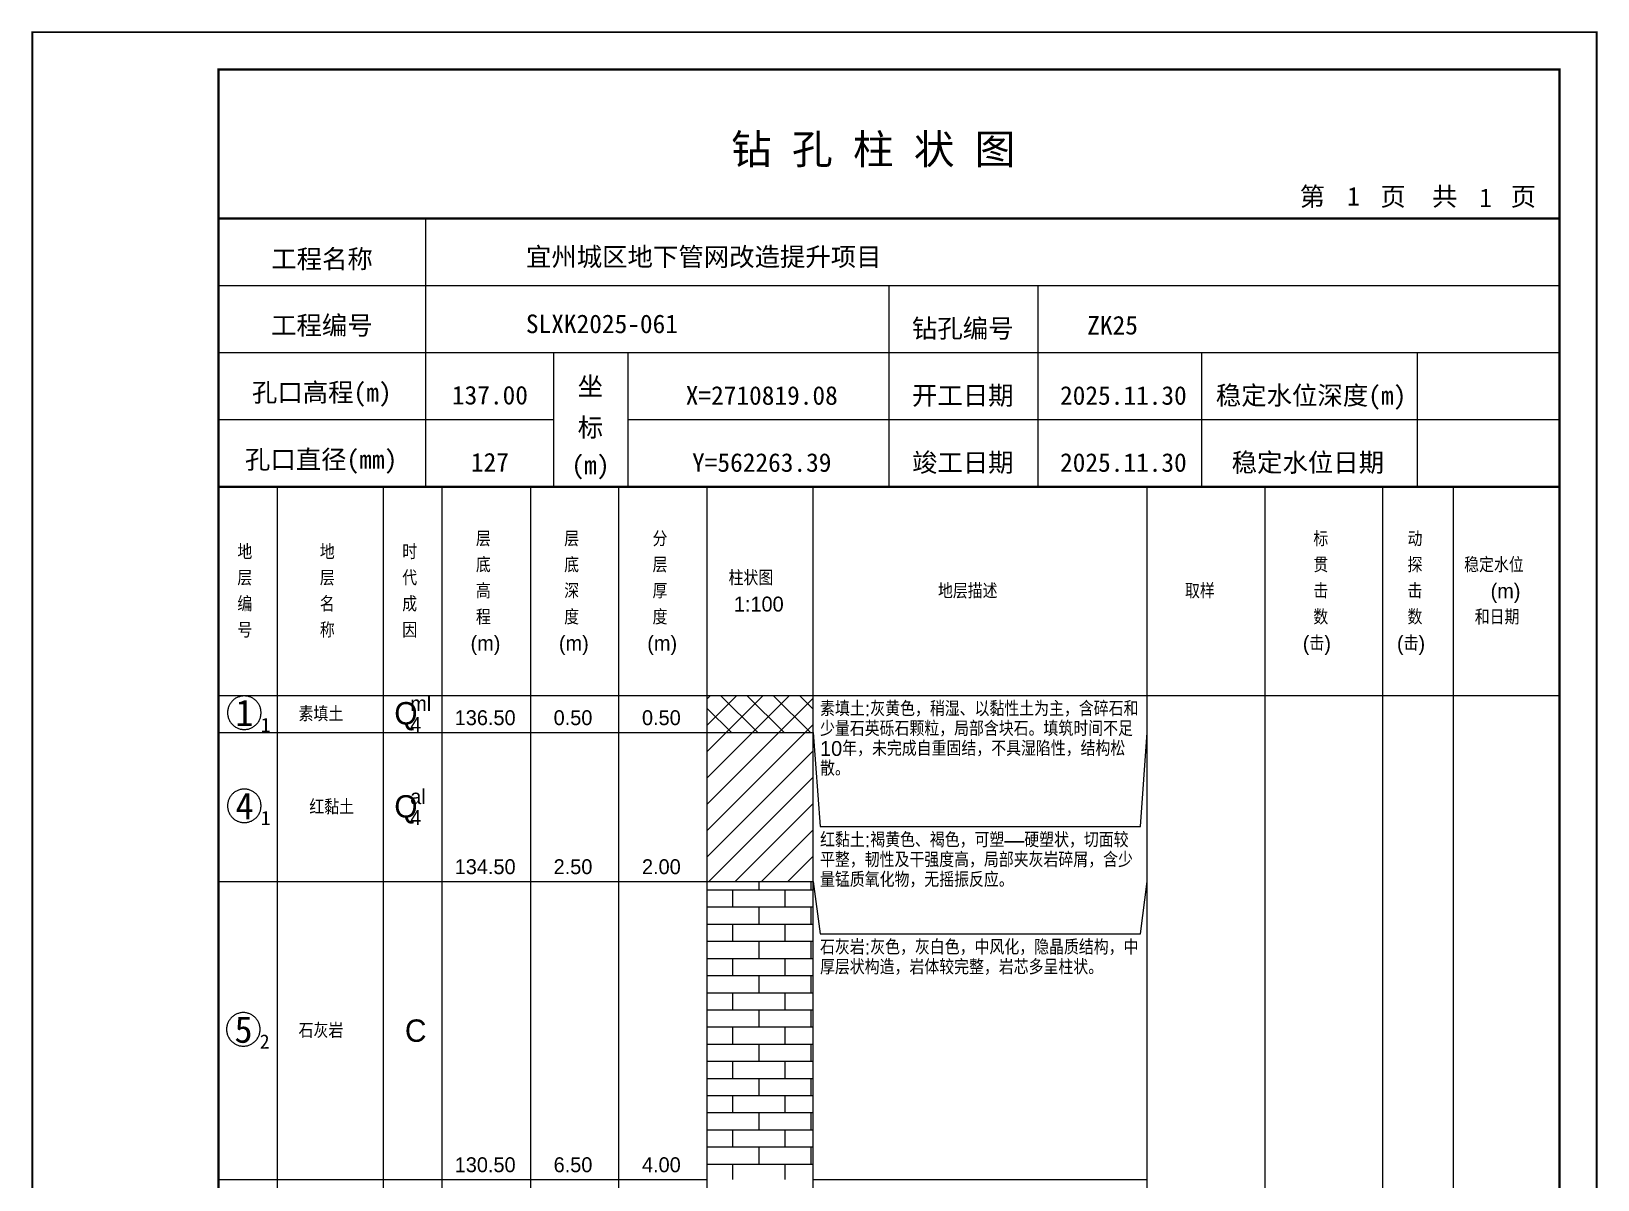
# Model space of a CAD drawing. Header units: millimetres. Extents: x 12489 to 89920, y 4630 to 4927.
# Drawn here: x 43729.3 to 43939.6, y 4772.7 to 4926.8 of the extents above; entities that cross this region are included whole.
import ezdxf
from ezdxf.enums import TextEntityAlignment as Align

# ---------------------------------------------------------------- set-up
doc = ezdxf.new("R2010")
doc.units = ezdxf.units.MM
doc.layers.add('ZZT_TC', color=7, linetype='Continuous')
doc.styles.add('成果图图块', font='', dxfattribs={"height": 2.5})
doc.styles.add('成果图模板', font='')
doc.styles.add('成果图模板标题', font='simhei.ttf')
doc.styles.add('成果图表体', font='Comfont.shx', dxfattribs={"height": 2, "bigfont": 'Hztxt12a.shx'})
doc.styles.get('成果图图块').set_extended_font_data('FangSong_GB2312')
doc.styles.get('成果图模板').set_extended_font_data('FangSong_GB2312')

# ---------------------------------------------------------------- blocks, each defined once
blk = doc.blocks.new('DCBH-1-1-1255', base_point=(0.3, -0.11))
at = {"layer": 'ZZT_TC', "color": 7}
blk.add_polyline3d([(-0.19, 2.31, 0), (-0.3, 2.31, 0), (-0.41, 2.3, 0), (-0.52, 2.29, 0), (-0.63, 2.27, 0), (-0.73, 2.24, 0), (-0.84, 2.21, 0), (-0.95, 2.18, 0), (-1.05, 2.14, 0), (-1.15, 2.09, 0), (-1.25, 2.04, 0), (-1.35, 1.99, 0), (-1.44, 1.93, 0), (-1.53, 1.87, 0), (-1.62, 1.8, 0), (-1.7, 1.73, 0), (-1.78, 1.65, 0), (-1.86, 1.57, 0), (-1.93, 1.49, 0), (-2, 1.4, 0), (-2.06, 1.31, 0), (-2.12, 1.22, 0), (-2.17, 1.12, 0), (-2.22, 1.02, 0), (-2.27, 0.92, 0), (-2.31, 0.82, 0), (-2.34, 0.71, 0), (-2.37, 0.61, 0), (-2.4, 0.5, 0), (-2.41, 0.39, 0), (-2.43, 0.28, 0), (-2.44, 0.17, 0), (-2.44, 0.06, 0), (-2.44, -0.05, 0), (-2.43, -0.16, 0), (-2.41, -0.27, 0), (-2.4, -0.38, 0), (-2.37, -0.49, 0), (-2.34, -0.6, 0), (-2.31, -0.7, 0), (-2.27, -0.8, 0), (-2.22, -0.9, 0), (-2.17, -1, 0), (-2.12, -1.1, 0), (-2.06, -1.19, 0), (-2, -1.28, 0), (-1.93, -1.37, 0), (-1.86, -1.45, 0), (-1.78, -1.53, 0), (-1.7, -1.61, 0), (-1.62, -1.68, 0), (-1.53, -1.75, 0), (-1.44, -1.81, 0), (-1.35, -1.87, 0), (-1.25, -1.93, 0), (-1.15, -1.98, 0), (-1.05, -2.02, 0), (-0.95, -2.06, 0), (-0.84, -2.1, 0), (-0.73, -2.13, 0), (-0.63, -2.15, 0), (-0.52, -2.17, 0), (-0.41, -2.18, 0), (-0.3, -2.19, 0), (-0.19, -2.19, 0), (-0.08, -2.19, 0), (0.03, -2.18, 0), (0.14, -2.17, 0), (0.25, -2.15, 0), (0.36, -2.13, 0), (0.47, -2.1, 0), (0.57, -2.06, 0), (0.67, -2.02, 0), (0.77, -1.98, 0), (0.87, -1.93, 0), (0.97, -1.87, 0), (1.06, -1.81, 0), (1.15, -1.75, 0), (1.24, -1.68, 0), (1.32, -1.61, 0), (1.4, -1.53, 0), (1.48, -1.45, 0), (1.55, -1.37, 0), (1.62, -1.28, 0), (1.68, -1.19, 0), (1.74, -1.1, 0), (1.8, -1, 0), (1.85, -0.9, 0), (1.89, -0.8, 0), (1.93, -0.7, 0), (1.97, -0.6, 0), (2, -0.49, 0), (2.02, -0.38, 0), (2.04, -0.27, 0), (2.05, -0.16, 0), (2.06, -0.05, 0), (2.06, 0.06, 0), (2.06, 0.17, 0), (2.05, 0.28, 0), (2.04, 0.39, 0), (2.02, 0.5, 0), (2, 0.61, 0), (1.97, 0.71, 0), (1.93, 0.82, 0), (1.89, 0.92, 0), (1.85, 1.02, 0), (1.8, 1.12, 0), (1.74, 1.22, 0), (1.68, 1.31, 0), (1.62, 1.4, 0), (1.55, 1.49, 0), (1.48, 1.57, 0), (1.4, 1.65, 0), (1.32, 1.73, 0), (1.24, 1.8, 0), (1.15, 1.87, 0), (1.06, 1.93, 0), (0.97, 1.99, 0), (0.87, 2.04, 0), (0.77, 2.09, 0), (0.67, 2.14, 0), (0.57, 2.18, 0), (0.47, 2.21, 0), (0.36, 2.24, 0), (0.25, 2.27, 0), (0.14, 2.29, 0), (0.03, 2.3, 0), (-0.08, 2.31, 0), (-0.19, 2.31, 0)], dxfattribs=at)
at = {"style": '成果图图块'}
blk.add_text('1', height=3.57, dxfattribs=at).set_placement((-0.16, -1.74), align=Align.CENTER)
blk.add_text('1', height=1.91, dxfattribs=at).set_placement((2.03, -2.53))
blk = doc.blocks.new('DCBH-1-1-1256', base_point=(0.3, -0.11))
at = {"layer": 'ZZT_TC', "color": 7}
blk.add_polyline3d([(-0.19, 2.31, 0), (-0.3, 2.31, 0), (-0.41, 2.3, 0), (-0.52, 2.29, 0), (-0.63, 2.27, 0), (-0.73, 2.24, 0), (-0.84, 2.21, 0), (-0.95, 2.18, 0), (-1.05, 2.14, 0), (-1.15, 2.09, 0), (-1.25, 2.04, 0), (-1.35, 1.99, 0), (-1.44, 1.93, 0), (-1.53, 1.87, 0), (-1.62, 1.8, 0), (-1.7, 1.73, 0), (-1.78, 1.65, 0), (-1.86, 1.57, 0), (-1.93, 1.49, 0), (-2, 1.4, 0), (-2.06, 1.31, 0), (-2.12, 1.22, 0), (-2.17, 1.12, 0), (-2.22, 1.02, 0), (-2.27, 0.92, 0), (-2.31, 0.82, 0), (-2.34, 0.71, 0), (-2.37, 0.61, 0), (-2.4, 0.5, 0), (-2.41, 0.39, 0), (-2.43, 0.28, 0), (-2.44, 0.17, 0), (-2.44, 0.06, 0), (-2.44, -0.05, 0), (-2.43, -0.16, 0), (-2.41, -0.27, 0), (-2.4, -0.38, 0), (-2.37, -0.49, 0), (-2.34, -0.6, 0), (-2.31, -0.7, 0), (-2.27, -0.8, 0), (-2.22, -0.9, 0), (-2.17, -1, 0), (-2.12, -1.1, 0), (-2.06, -1.19, 0), (-2, -1.28, 0), (-1.93, -1.37, 0), (-1.86, -1.45, 0), (-1.78, -1.53, 0), (-1.7, -1.61, 0), (-1.62, -1.68, 0), (-1.53, -1.75, 0), (-1.44, -1.81, 0), (-1.35, -1.87, 0), (-1.25, -1.93, 0), (-1.15, -1.98, 0), (-1.05, -2.02, 0), (-0.95, -2.06, 0), (-0.84, -2.1, 0), (-0.73, -2.13, 0), (-0.63, -2.15, 0), (-0.52, -2.17, 0), (-0.41, -2.18, 0), (-0.3, -2.19, 0), (-0.19, -2.19, 0), (-0.08, -2.19, 0), (0.03, -2.18, 0), (0.14, -2.17, 0), (0.25, -2.15, 0), (0.36, -2.13, 0), (0.47, -2.1, 0), (0.57, -2.06, 0), (0.67, -2.02, 0), (0.77, -1.98, 0), (0.87, -1.93, 0), (0.97, -1.87, 0), (1.06, -1.81, 0), (1.15, -1.75, 0), (1.24, -1.68, 0), (1.32, -1.61, 0), (1.4, -1.53, 0), (1.48, -1.45, 0), (1.55, -1.37, 0), (1.62, -1.28, 0), (1.68, -1.19, 0), (1.74, -1.1, 0), (1.8, -1, 0), (1.85, -0.9, 0), (1.89, -0.8, 0), (1.93, -0.7, 0), (1.97, -0.6, 0), (2, -0.49, 0), (2.02, -0.38, 0), (2.04, -0.27, 0), (2.05, -0.16, 0), (2.06, -0.05, 0), (2.06, 0.06, 0), (2.06, 0.17, 0), (2.05, 0.28, 0), (2.04, 0.39, 0), (2.02, 0.5, 0), (2, 0.61, 0), (1.97, 0.71, 0), (1.93, 0.82, 0), (1.89, 0.92, 0), (1.85, 1.02, 0), (1.8, 1.12, 0), (1.74, 1.22, 0), (1.68, 1.31, 0), (1.62, 1.4, 0), (1.55, 1.49, 0), (1.48, 1.57, 0), (1.4, 1.65, 0), (1.32, 1.73, 0), (1.24, 1.8, 0), (1.15, 1.87, 0), (1.06, 1.93, 0), (0.97, 1.99, 0), (0.87, 2.04, 0), (0.77, 2.09, 0), (0.67, 2.14, 0), (0.57, 2.18, 0), (0.47, 2.21, 0), (0.36, 2.24, 0), (0.25, 2.27, 0), (0.14, 2.29, 0), (0.03, 2.3, 0), (-0.08, 2.31, 0), (-0.19, 2.31, 0)], dxfattribs=at)
at = {"style": '成果图图块'}
blk.add_text('4', height=3.57, dxfattribs=at).set_placement((-0.16, -1.74), align=Align.CENTER)
blk.add_text('1', height=1.91, dxfattribs=at).set_placement((2.03, -2.53))
blk = doc.blocks.new('DCBH-1-1-1257', base_point=(0.43, -0.11))
at = {"layer": 'ZZT_TC', "color": 7}
blk.add_polyline3d([(-0.19, 2.31, 0), (-0.3, 2.31, 0), (-0.41, 2.3, 0), (-0.52, 2.29, 0), (-0.63, 2.27, 0), (-0.73, 2.24, 0), (-0.84, 2.21, 0), (-0.95, 2.18, 0), (-1.05, 2.14, 0), (-1.15, 2.09, 0), (-1.25, 2.04, 0), (-1.35, 1.99, 0), (-1.44, 1.93, 0), (-1.53, 1.87, 0), (-1.62, 1.8, 0), (-1.7, 1.73, 0), (-1.78, 1.65, 0), (-1.86, 1.57, 0), (-1.93, 1.49, 0), (-2, 1.4, 0), (-2.06, 1.31, 0), (-2.12, 1.22, 0), (-2.17, 1.12, 0), (-2.22, 1.02, 0), (-2.27, 0.92, 0), (-2.31, 0.82, 0), (-2.34, 0.71, 0), (-2.37, 0.61, 0), (-2.4, 0.5, 0), (-2.41, 0.39, 0), (-2.43, 0.28, 0), (-2.44, 0.17, 0), (-2.44, 0.06, 0), (-2.44, -0.05, 0), (-2.43, -0.16, 0), (-2.41, -0.27, 0), (-2.4, -0.38, 0), (-2.37, -0.49, 0), (-2.34, -0.6, 0), (-2.31, -0.7, 0), (-2.27, -0.8, 0), (-2.22, -0.9, 0), (-2.17, -1, 0), (-2.12, -1.1, 0), (-2.06, -1.19, 0), (-2, -1.28, 0), (-1.93, -1.37, 0), (-1.86, -1.45, 0), (-1.78, -1.53, 0), (-1.7, -1.61, 0), (-1.62, -1.68, 0), (-1.53, -1.75, 0), (-1.44, -1.81, 0), (-1.35, -1.87, 0), (-1.25, -1.93, 0), (-1.15, -1.98, 0), (-1.05, -2.02, 0), (-0.95, -2.06, 0), (-0.84, -2.1, 0), (-0.73, -2.13, 0), (-0.63, -2.15, 0), (-0.52, -2.17, 0), (-0.41, -2.18, 0), (-0.3, -2.19, 0), (-0.19, -2.19, 0), (-0.08, -2.19, 0), (0.03, -2.18, 0), (0.14, -2.17, 0), (0.25, -2.15, 0), (0.36, -2.13, 0), (0.47, -2.1, 0), (0.57, -2.06, 0), (0.67, -2.02, 0), (0.77, -1.98, 0), (0.87, -1.93, 0), (0.97, -1.87, 0), (1.06, -1.81, 0), (1.15, -1.75, 0), (1.24, -1.68, 0), (1.32, -1.61, 0), (1.4, -1.53, 0), (1.48, -1.45, 0), (1.55, -1.37, 0), (1.62, -1.28, 0), (1.68, -1.19, 0), (1.74, -1.1, 0), (1.8, -1, 0), (1.85, -0.9, 0), (1.89, -0.8, 0), (1.93, -0.7, 0), (1.97, -0.6, 0), (2, -0.49, 0), (2.02, -0.38, 0), (2.04, -0.27, 0), (2.05, -0.16, 0), (2.06, -0.05, 0), (2.06, 0.06, 0), (2.06, 0.17, 0), (2.05, 0.28, 0), (2.04, 0.39, 0), (2.02, 0.5, 0), (2, 0.61, 0), (1.97, 0.71, 0), (1.93, 0.82, 0), (1.89, 0.92, 0), (1.85, 1.02, 0), (1.8, 1.12, 0), (1.74, 1.22, 0), (1.68, 1.31, 0), (1.62, 1.4, 0), (1.55, 1.49, 0), (1.48, 1.57, 0), (1.4, 1.65, 0), (1.32, 1.73, 0), (1.24, 1.8, 0), (1.15, 1.87, 0), (1.06, 1.93, 0), (0.97, 1.99, 0), (0.87, 2.04, 0), (0.77, 2.09, 0), (0.67, 2.14, 0), (0.57, 2.18, 0), (0.47, 2.21, 0), (0.36, 2.24, 0), (0.25, 2.27, 0), (0.14, 2.29, 0), (0.03, 2.3, 0), (-0.08, 2.31, 0), (-0.19, 2.31, 0)], dxfattribs=at)
at = {"style": '成果图图块'}
blk.add_text('5', height=3.57, dxfattribs=at).set_placement((-0.16, -1.74), align=Align.CENTER)
blk.add_text('2', height=1.91, dxfattribs=at).set_placement((2.03, -2.53))
blk = doc.blocks.new('钻孔柱状图路桥昇龙制图梁世成校核莫家里.dwg143', base_point=(25, 236))
for p, q in [((52.82, 236), (52.82, 272)), ((25, 263), (205, 263)), ((115, 236), (115, 263)), ((135, 236), (135, 263)), ((25, 254), (205, 254)), ((70, 236), (70, 254)), ((80, 236), (80, 254)), ((157, 236), (157, 254)), ((185.95, 236), (185.95, 254)), ((25, 245), (70, 245)), ((80, 245), (205, 245))]:
    blk.add_line(p, q)
for points, const_width in [([(0, 0), (210, 0), (210, 297), (0, 297)], 0.25), ([(25, 5), (205, 5), (205, 292), (25, 292)], 0.3)]:
    blk.add_lwpolyline(points, close=True, dxfattribs=dict(const_width=const_width))
at = {"const_width": 0.3}
for points in [[(25, 272), (205, 272)], [(25, 236), (205, 236)]]:
    blk.add_lwpolyline(points, dxfattribs=at)
for s, height, style, p in [('钻 孔 柱 状 图', 4, '成果图模板标题', (93.8, 279.31)), ('第', 2.5, '成果图模板', (170.12, 273.7)), ('页', 2.5, '成果图模板', (180.96, 273.7)), ('共', 2.5, '成果图模板', (187.88, 273.7)), ('页', 2.5, '成果图模板', (198.44, 273.7)), ('工程名称', 2.5, '成果图模板', (32.07, 265.32)), ('宜州城区地下管网改造提升项目', 2.5, '成果图模板', (66.26, 265.61)), ('工程编号', 2.5, '成果图模板', (32.05, 256.41)), ('SLXK2025-061', 2.5, '成果图模板', (66.26, 256.61)), ('钻孔编号', 2.5, '成果图模板', (118.08, 256)), ('ZK25', 2.5, '成果图模板', (141.61, 256.43)), ('孔口高程(m)', 2.5, '成果图模板', (29.48, 247.41)), ('坐', 2.5, '成果图模板', (73.21, 248.24)), ('开工日期', 2.5, '成果图模板', (118.08, 247)), ('稳定水位深度(m)', 2.5, '成果图模板', (158.86, 247)), ('标', 2.5, '成果图模板', (73.21, 242.7)), ('孔口直径(mm)', 2.5, '成果图模板', (28.54, 238.41)), ('(m) ', 2.5, '成果图模板', (72.38, 237.65)), ('竣工日期', 2.5, '成果图模板', (118.08, 238)), ('稳定水位日期', 2.5, '成果图模板', (160.99, 238))]:
    blk.add_text(s, height=height, dxfattribs=dict(style=style)).set_placement(p)
at = {"style": '成果图模板'}
for s, p in [('1', (177.35, 273.74)), ('1', (195.08, 273.53)), ('137.00', (61.43, 247.04)), ('X=2710819.08', (97.92, 247)), ('2025.11.30', (146.46, 247)), ('127', (61.43, 238.04)), ('Y=562263.39', (97.92, 238)), ('2025.11.30', (146.46, 238))]:
    blk.add_text(s, height=2.5, dxfattribs=at).set_placement(p, align=Align.CENTER)

msp = doc.modelspace()

# ---------------------------------------------------------------- hatches: boundary and pattern name
at = {"linetype": 'Continuous'}
h = msp.add_hatch(dxfattribs=at)
h.set_pattern_fill('GKSTT', scale=0.5, style=0, pattern_type=2)
h.set_pattern_definition([(45, (0, 0), (-1.76776695, 1.76776695), []), (135, (0, 0), (-1.76776695, -1.76776695), [])])
h.paths.add_polyline_path([(43820.06, 4832.71), (43834.29, 4832.71), (43834.29, 4837.71), (43820.06, 4837.71)])
h = msp.add_hatch(dxfattribs=at)
h.set_pattern_fill('GKNXT', scale=0.5, style=0, pattern_type=2)
h.set_pattern_definition([(45, (0, 0), (-1.76776695, 1.76776695), [])])
h.paths.add_polyline_path([(43820.06, 4812.71), (43834.29, 4812.71), (43834.29, 4832.71), (43820.06, 4832.71)])
h = msp.add_hatch(dxfattribs=at)
h.set_pattern_fill('GKSHY', scale=0.5, style=0, pattern_type=2)
h.set_pattern_definition([(0, (0, 0), (0, 2.3), []), (90, (0, 0), (-3.5, 2.3), [2.3, -2.3])])
h.paths.add_polyline_path([(43820.06, 4772.71), (43834.29, 4772.71), (43834.29, 4812.71), (43820.06, 4812.71)])

# ---------------------------------------------------------------- linework, layer by layer
at = {"color": 0}
for p, q in [((43754.45, 4837.71), (43762.35, 4837.71)), ((43754.45, 4832.71), (43754.45, 4837.71)), ((43762.35, 4832.71), (43762.35, 4837.71)), ((43754.45, 4832.71), (43762.35, 4832.71)), ((43754.45, 4832.71), (43762.35, 4832.71)), ((43754.45, 4812.71), (43754.45, 4832.71)), ((43762.35, 4812.71), (43762.35, 4832.71)), ((43754.45, 4812.71), (43762.35, 4812.71)), ((43754.45, 4812.71), (43762.35, 4812.71)), ((43754.45, 4772.71), (43754.45, 4812.71)), ((43762.35, 4772.71), (43762.35, 4812.71)), ((43754.45, 4772.71), (43762.35, 4772.71))]:
    msp.add_line(p, q, dxfattribs=at)
for points in [[(43754.45, 4865.71), (43762.35, 4865.71)], [(43754.45, 4837.71), (43754.45, 4865.71)], [(43762.35, 4837.71), (43762.35, 4865.71)], [(43762.35, 4865.71), (43776.58, 4865.71)], [(43762.35, 4837.71), (43762.35, 4865.71)], [(43776.58, 4837.71), (43776.58, 4865.71)], [(43776.58, 4865.71), (43784.49, 4865.71)], [(43776.58, 4837.71), (43776.58, 4865.71)], [(43784.49, 4837.71), (43784.49, 4865.71)], [(43784.49, 4865.71), (43796.35, 4865.71)], [(43784.49, 4837.71), (43784.49, 4865.71)], [(43796.35, 4837.71), (43796.35, 4865.71)], [(43796.35, 4865.71), (43808.2, 4865.71)], [(43796.35, 4837.71), (43796.35, 4865.71)], [(43808.2, 4837.71), (43808.2, 4865.71)], [(43808.2, 4865.71), (43820.06, 4865.71)], [(43808.2, 4837.71), (43808.2, 4865.71)], [(43820.06, 4837.71), (43820.06, 4865.71)], [(43820.06, 4865.71), (43834.29, 4865.71)], [(43820.06, 4837.71), (43820.06, 4865.71)], [(43834.29, 4837.71), (43834.29, 4865.71)], [(43834.29, 4865.71), (43879.11, 4865.71)], [(43834.29, 4837.71), (43834.29, 4865.71)], [(43879.11, 4837.71), (43879.11, 4865.71)], [(43879.11, 4865.71), (43894.92, 4865.71)], [(43879.11, 4837.71), (43879.11, 4865.71)], [(43894.92, 4837.71), (43894.92, 4865.71)], [(43894.92, 4865.71), (43910.73, 4865.71)], [(43894.92, 4837.71), (43894.92, 4865.71)], [(43910.73, 4837.71), (43910.73, 4865.71)], [(43910.73, 4865.71), (43920.22, 4865.71)], [(43910.73, 4837.71), (43910.73, 4865.71)], [(43920.22, 4837.71), (43920.22, 4865.71)], [(43920.22, 4865.71), (43934.45, 4865.71)], [(43920.22, 4837.71), (43920.22, 4865.71)], [(43934.45, 4837.71), (43934.45, 4865.71)], [(43754.45, 4837.71), (43762.35, 4837.71)], [(43754.45, 4643.71), (43754.45, 4837.71)], [(43754.45, 4837.71), (43762.35, 4837.71)], [(43762.35, 4643.71), (43762.35, 4837.71)], [(43762.35, 4837.71), (43776.58, 4837.71)], [(43762.35, 4643.71), (43762.35, 4837.71)], [(43762.35, 4837.71), (43776.58, 4837.71)], [(43762.35, 4837.71), (43776.58, 4837.71)], [(43762.35, 4832.71), (43762.35, 4837.71)], [(43776.58, 4643.71), (43776.58, 4837.71)], [(43776.58, 4832.71), (43776.58, 4837.71)], [(43776.58, 4837.71), (43784.49, 4837.71)], [(43776.58, 4643.71), (43776.58, 4837.71)], [(43776.58, 4837.71), (43784.49, 4837.71)], [(43776.58, 4837.71), (43784.49, 4837.71)], [(43776.58, 4832.71), (43776.58, 4837.71)], [(43784.49, 4643.71), (43784.49, 4837.71)], [(43784.49, 4832.71), (43784.49, 4837.71)], [(43784.49, 4837.71), (43796.35, 4837.71)], [(43784.49, 4643.71), (43784.49, 4837.71)], [(43784.49, 4837.71), (43796.35, 4837.71)], [(43784.49, 4837.71), (43796.35, 4837.71)], [(43784.49, 4832.71), (43784.49, 4837.71)], [(43796.35, 4643.71), (43796.35, 4837.71)], [(43796.35, 4832.71), (43796.35, 4837.71)], [(43796.35, 4837.71), (43808.2, 4837.71)], [(43796.35, 4643.71), (43796.35, 4837.71)], [(43796.35, 4837.71), (43808.2, 4837.71)], [(43796.35, 4837.71), (43808.2, 4837.71)], [(43796.35, 4832.71), (43796.35, 4837.71)], [(43808.2, 4643.71), (43808.2, 4837.71)], [(43808.2, 4832.71), (43808.2, 4837.71)], [(43808.2, 4837.71), (43820.06, 4837.71)], [(43808.2, 4643.71), (43808.2, 4837.71)], [(43808.2, 4837.71), (43820.06, 4837.71)], [(43808.2, 4837.71), (43820.06, 4837.71)], [(43808.2, 4832.71), (43808.2, 4837.71)], [(43820.06, 4643.71), (43820.06, 4837.71)], [(43820.06, 4832.71), (43820.06, 4837.71)], [(43820.06, 4837.71), (43834.29, 4837.71)], [(43820.06, 4643.71), (43820.06, 4837.71)], [(43820.06, 4837.71), (43834.29, 4837.71)], [(43834.29, 4643.71), (43834.29, 4837.71)], [(43834.29, 4837.71), (43879.11, 4837.71)], [(43834.29, 4643.71), (43834.29, 4837.71)], [(43834.29, 4837.71), (43879.11, 4837.71)], [(43834.29, 4832.71), (43834.29, 4837.71)], [(43879.11, 4643.71), (43879.11, 4837.71)], [(43879.11, 4832.71), (43879.11, 4837.71)], [(43879.11, 4837.71), (43894.92, 4837.71)], [(43879.11, 4643.71), (43879.11, 4837.71)], [(43879.11, 4837.71), (43894.92, 4837.71)], [(43894.92, 4643.71), (43894.92, 4837.71)], [(43894.92, 4837.71), (43910.73, 4837.71)], [(43894.92, 4643.71), (43894.92, 4837.71)], [(43894.92, 4837.71), (43910.73, 4837.71)], [(43910.73, 4643.71), (43910.73, 4837.71)], [(43910.73, 4837.71), (43920.22, 4837.71)], [(43910.73, 4643.71), (43910.73, 4837.71)], [(43910.73, 4837.71), (43920.22, 4837.71)], [(43920.22, 4643.71), (43920.22, 4837.71)], [(43920.22, 4837.71), (43934.45, 4837.71)], [(43920.22, 4643.71), (43920.22, 4837.71)], [(43920.22, 4837.71), (43934.45, 4837.71)], [(43934.45, 4643.71), (43934.45, 4837.71)], [(43762.35, 4832.71), (43776.58, 4832.71)], [(43762.35, 4832.71), (43776.58, 4832.71)], [(43762.35, 4812.71), (43762.35, 4832.71)], [(43776.58, 4812.71), (43776.58, 4832.71)], [(43776.58, 4832.71), (43784.49, 4832.71)], [(43776.58, 4832.71), (43784.49, 4832.71)], [(43776.58, 4812.71), (43776.58, 4832.71)], [(43784.49, 4812.71), (43784.49, 4832.71)], [(43784.49, 4832.71), (43796.35, 4832.71)], [(43784.49, 4832.71), (43796.35, 4832.71)], [(43784.49, 4812.71), (43784.49, 4832.71)], [(43796.35, 4812.71), (43796.35, 4832.71)], [(43796.35, 4832.71), (43808.2, 4832.71)], [(43796.35, 4832.71), (43808.2, 4832.71)], [(43796.35, 4812.71), (43796.35, 4832.71)], [(43808.2, 4812.71), (43808.2, 4832.71)], [(43808.2, 4832.71), (43820.06, 4832.71)], [(43808.2, 4832.71), (43820.06, 4832.71)], [(43808.2, 4812.71), (43808.2, 4832.71)], [(43820.06, 4812.71), (43820.06, 4832.71)], [(43834.29, 4832.71), (43835.19, 4820.11)], [(43834.29, 4812.71), (43834.29, 4832.71)], [(43878.22, 4820.11), (43879.11, 4832.71)], [(43879.11, 4812.71), (43879.11, 4832.71)], [(43835.19, 4820.11), (43878.22, 4820.11)], [(43762.35, 4812.71), (43776.58, 4812.71)], [(43762.35, 4812.71), (43776.58, 4812.71)], [(43762.35, 4772.71), (43762.35, 4812.71)], [(43776.58, 4772.71), (43776.58, 4812.71)], [(43776.58, 4812.71), (43784.49, 4812.71)], [(43776.58, 4812.71), (43784.49, 4812.71)], [(43776.58, 4772.71), (43776.58, 4812.71)], [(43784.49, 4772.71), (43784.49, 4812.71)], [(43784.49, 4812.71), (43796.35, 4812.71)], [(43784.49, 4812.71), (43796.35, 4812.71)], [(43784.49, 4772.71), (43784.49, 4812.71)], [(43796.35, 4772.71), (43796.35, 4812.71)], [(43796.35, 4812.71), (43808.2, 4812.71)], [(43796.35, 4812.71), (43808.2, 4812.71)], [(43796.35, 4772.71), (43796.35, 4812.71)], [(43808.2, 4772.71), (43808.2, 4812.71)], [(43808.2, 4812.71), (43820.06, 4812.71)], [(43808.2, 4812.71), (43820.06, 4812.71)], [(43808.2, 4772.71), (43808.2, 4812.71)], [(43820.06, 4772.71), (43820.06, 4812.71)], [(43834.29, 4812.71), (43835.19, 4805.71)], [(43834.29, 4772.71), (43834.29, 4812.71)], [(43878.22, 4805.71), (43879.11, 4812.71)], [(43879.11, 4772.71), (43879.11, 4812.71)], [(43835.19, 4805.71), (43878.22, 4805.71)], [(43762.35, 4772.71), (43776.58, 4772.71)], [(43776.58, 4772.71), (43784.49, 4772.71)], [(43784.49, 4772.71), (43796.35, 4772.71)], [(43796.35, 4772.71), (43808.2, 4772.71)], [(43808.2, 4772.71), (43820.06, 4772.71)], [(43834.29, 4772.71), (43879.11, 4772.71)]]:
    msp.add_lwpolyline(points, dxfattribs=at)
at = {"color": 7, "flags": 128}
for points in [[(43820.06, 4832.71), (43834.29, 4832.71)], [(43820.06, 4812.71), (43834.29, 4812.71)]]:
    msp.add_lwpolyline(points, dxfattribs=at)

# ---------------------------------------------------------------- block references
for name, p in [('钻孔柱状图路桥昇龙制图梁世成校核莫家里.dwg143', (43754.45, 4865.71)), ('DCBH-1-1-1255', (43758.4, 4835.21)), ('DCBH-1-1-1256', (43758.4, 4822.71)), ('DCBH-1-1-1257', (43758.4, 4792.71))]:
    msp.add_blockref(name, p)

# ---------------------------------------------------------------- texts
at = {"color": 0, "style": '成果图表体'}
for s, height, p in [('层', 2, (43789, 4857.71)), ('层', 2, (43800.85, 4857.71)), ('分', 2, (43812.71, 4857.71)), ('标', 2, (43901.41, 4857.71)), ('动', 2, (43914.05, 4857.71)), ('地', 2, (43756.98, 4855.96)), ('地', 2, (43768.05, 4855.96)), ('时', 2, (43779.11, 4855.96)), ('底', 2, (43789, 4854.21)), ('底', 2, (43800.85, 4854.21)), ('层', 2, (43812.71, 4854.21)), ('贯', 2, (43901.41, 4854.21)), ('探', 2, (43914.05, 4854.21)), ('稳定水位', 2, (43921.65, 4854.21)), ('层', 2, (43756.98, 4852.46)), ('层', 2, (43768.05, 4852.46)), ('代', 2, (43779.11, 4852.46)), ('高', 2, (43789, 4850.71)), ('深', 2, (43800.85, 4850.71)), ('厚', 2, (43812.71, 4850.71)), ('柱状图', 2, (43822.91, 4852.46)), ('地层描述', 2, (43851.02, 4850.71)), ('取样', 2, (43884.18, 4850.71)), ('击', 2, (43901.41, 4850.71)), ('击', 2, (43914.05, 4850.71)), ('(m)', 2, (43925.2, 4850.71)), ('编', 2, (43756.98, 4848.96)), ('名', 2, (43768.05, 4848.96)), ('成', 2, (43779.11, 4848.96)), ('1:100', 2, (43823.62, 4848.96)), ('程', 2, (43789, 4847.21)), ('度', 2, (43800.85, 4847.21)), ('度', 2, (43812.71, 4847.21)), ('数', 2, (43901.41, 4847.21)), ('数', 2, (43914.05, 4847.21)), ('和日期', 2, (43923.07, 4847.21)), ('号', 2, (43756.98, 4845.46)), ('称', 2, (43768.05, 4845.46)), ('因', 2, (43779.11, 4845.46)), ('(m)', 2, (43788.28, 4843.71)), ('(m)', 2, (43800.14, 4843.71)), ('(m)', 2, (43812, 4843.71)), ('(击)', 2, (43899.99, 4843.71)), ('(击)', 2, (43912.63, 4843.71)), ('素填土', 2, (43765.2, 4834.21)), ('Q', 3, (43778.05, 4833.81)), ('ml', 2, (43780.18, 4835.61)), ('4', 2, (43780.18, 4832.81)), ('136.50', 2, (43786.15, 4833.71)), ('0.50', 2, (43799.43, 4833.71)), ('0.50', 2, (43811.29, 4833.71)), ('红黏土', 2, (43766.63, 4821.71)), ('Q', 3, (43778.05, 4821.31)), ('al', 2, (43780.18, 4823.11)), ('4', 2, (43780.18, 4820.31)), ('134.50', 2, (43786.15, 4813.71)), ('2.50', 2, (43799.43, 4813.71)), ('2.00', 2, (43811.29, 4813.71)), ('石灰岩', 2, (43765.2, 4791.71)), ('C', 3, (43779.47, 4791.21)), ('130.50', 2, (43786.15, 4773.71)), ('6.50', 2, (43799.43, 4773.71)), ('4.00', 2, (43811.29, 4773.71))]:
    msp.add_text(s, height=height, dxfattribs=at).set_placement(p)
at = {"color": 0, "char_height": 2, "width": 43.0292, "attachment_point": 1, "line_spacing_factor": 0.8, "style": '成果图表体'}
for s, insert in [('素填土:灰黄色，稍湿、以黏性土为主，含碎石和少量石英砾石颗粒，局部含块石。填筑时间不足10年，未完成自重固结，不具湿陷性，结构松散。', (43835.19, 4836.91)), ('红黏土:褐黄色、褐色，可塑—硬塑状，切面较平整，韧性及干强度高，局部夹灰岩碎屑，含少量锰质氧化物，无摇振反应。', (43835.19, 4819.31)), ('石灰岩:灰色，灰白色，中风化，隐晶质结构，中厚层状构造，岩体较完整，岩芯多呈柱状。', (43835.19, 4804.91))]:
    msp.add_mtext(s, dxfattribs=dict(at, insert=insert))

doc.saveas('drawing.dxf')
